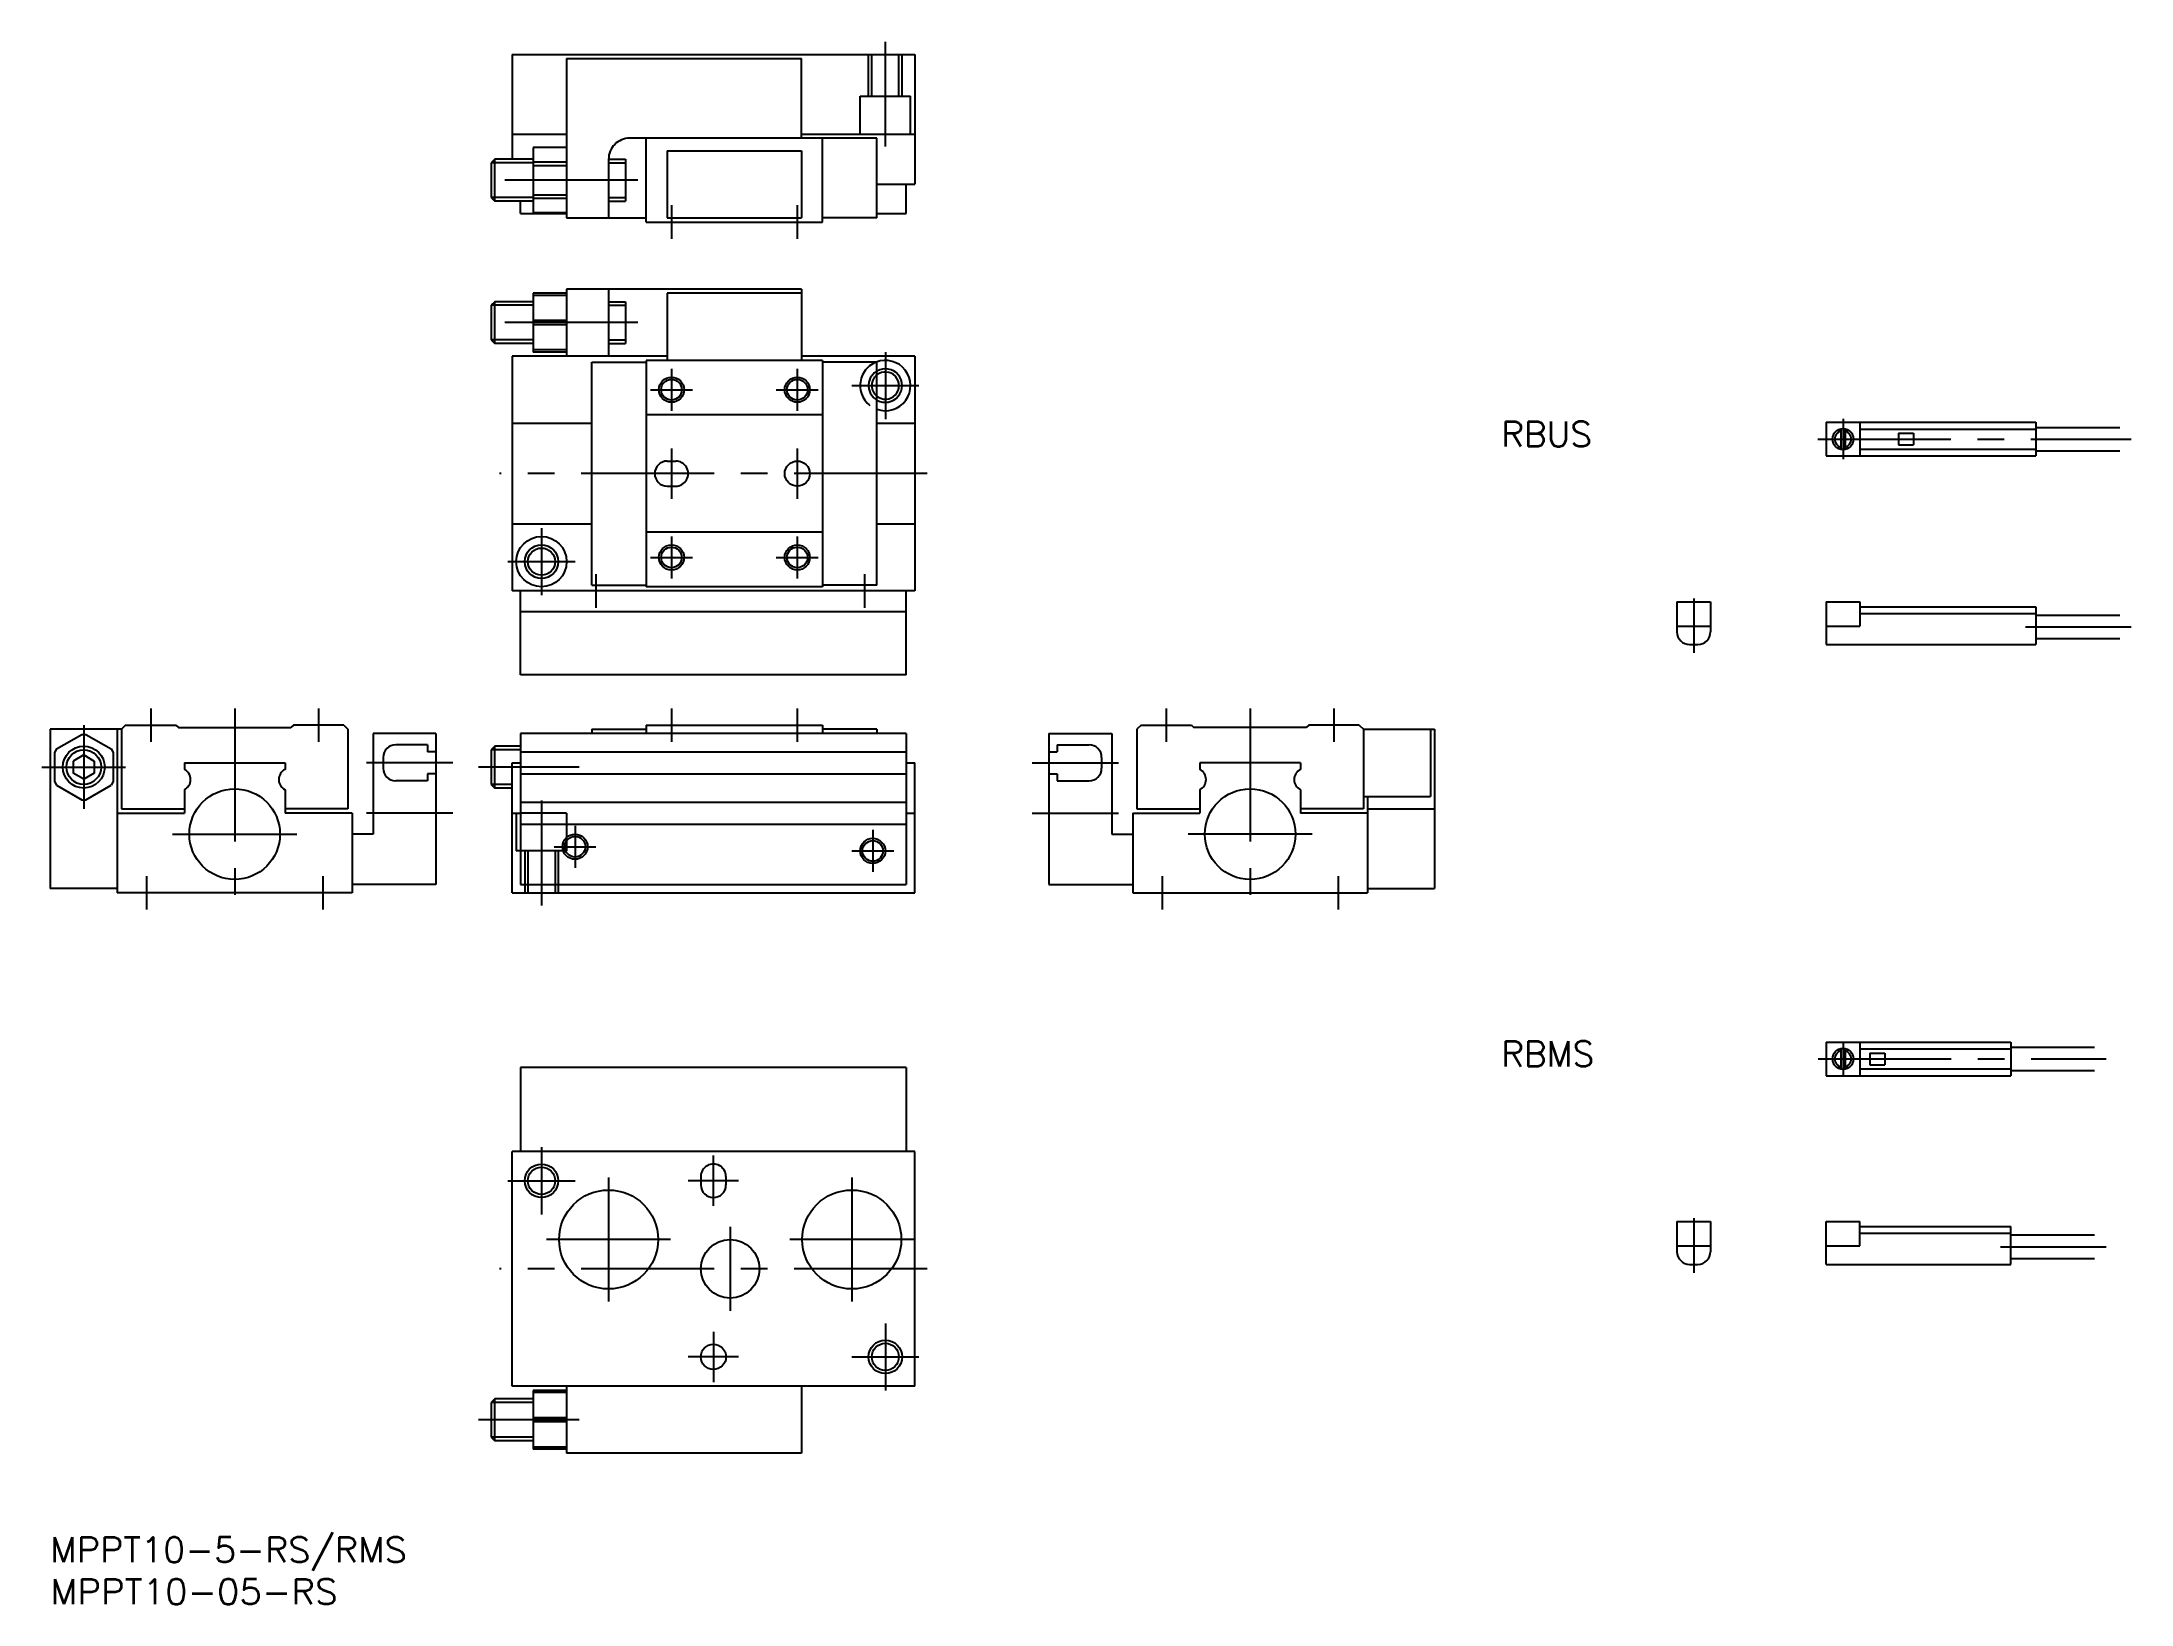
# Model space of a CAD drawing. Extents: x -1 to 248, y -8 to 178.
import ezdxf

# ---------------------------------------------------------------- set-up
doc = ezdxf.new("R2010")
doc.units = 0
doc.header["$LTSCALE"] = 0.5
doc.linetypes.add('CENTER', pattern=[50.8, 31.75, -6.35, 6.35, -6.35])
doc.linetypes.add('DASHED', pattern=[19.05, 12.7, -6.35])
for name, color, linetype in [('MSM_CENTER', 1, 'CENTER'), ('MSM_CONTINUOUS', 7, 'CONTINUOUS'), ('MSM_DASHED', 4, 'DASHED'), ('MSM_NARROW', 5, 'CONTINUOUS'), ('MSM_PART_NUMBER', 7, 'CONTINUOUS')]:
    doc.layers.add(name, color=color, linetype=linetype)
doc.styles.get("Standard").update_dxf_attribs({"font": 'txt.shx', "height": 3, "bigfont": 'bigfont.shx'})

# ---------------------------------------------------------------- blocks, each defined once
blk = doc.blocks.new('*U2')
at = {"layer": 'MSM_PART_NUMBER', "width": 1.027}
blk.add_text('MPPT10-5-RS/RMS', height=3, dxfattribs=at).set_placement((0, -3))
blk = doc.blocks.new('*U3')
at = {"layer": 'MSM_PART_NUMBER', "width": 1.045}
blk.add_text('MPPT10-05-RS', height=3, dxfattribs=at).set_placement((0, -8))
blk = doc.blocks.new('*U5')
at = {"layer": 'MSM_PART_NUMBER'}
blk.add_text('RBUS', height=3, dxfattribs=at).set_placement((173.024329, 130.060154))
blk = doc.blocks.new('*U6')
at = {"layer": 'MSM_PART_NUMBER'}
blk.add_text('RBMS', height=3, dxfattribs=at).set_placement((173.024329, 56.137077))

msp = doc.modelspace()

# ---------------------------------------------------------------- linework, layer by layer
at = {"layer": 'MSM_CENTER'}
for p, q in [((99.578631, 165.844832), (99.578631, 178.344832)), ((70.078631, 161.844832), (51.078631, 161.844832)), ((74.078631, 158.844832), (74.078631, 154.844832)), ((89.078631, 158.844832), (89.078631, 154.844832)), ((70.078631, 144.844832), (51.078631, 144.844832)), ((99.578631, 141.344832), (99.578631, 133.344832)), ((74.078631, 139.344832), (74.078631, 134.344832)), ((89.078631, 139.344832), (89.078631, 134.344832)), ((95.578631, 137.344832), (103.578631, 137.344832)), ((71.578631, 136.844832), (76.578631, 136.844832)), ((86.578631, 136.844832), (91.578631, 136.844832)), ((213.761306, 133.359165), (213.761306, 128.559165)), ((74.078631, 129.844832), (74.078631, 123.844832)), ((89.078631, 129.844832), (89.078631, 123.844832)), ((210.761303, 130.959165), (248.124992, 130.959165)), ((104.578631, 126.844832), (53.578631, 126.844832)), ((58.578631, 120.344832), (58.578631, 112.344832)), ((74.078631, 119.344832), (74.078631, 114.344832)), ((89.078631, 119.344832), (89.078631, 114.344832)), ((54.578631, 116.344832), (62.578631, 116.344832)), ((65.078631, 114.844832), (65.078631, 110.844832)), ((71.578631, 116.844832), (76.578631, 116.844832)), ((86.578631, 116.844832), (91.578631, 116.844832)), ((97.078631, 114.844832), (97.078631, 110.844832)), ((195.967893, 111.959165), (195.967893, 105.459165)), ((235.531188, 108.559163), (248.124992, 108.559163)), ((12, 98.844832), (12, 94.844832)), ((22, 98.844832), (22, 74.844832)), ((32, 98.844832), (32, 94.844832)), ((74.078631, 98.844832), (74.078631, 94.844832)), ((89.078631, 98.844832), (89.078631, 94.844832)), ((133.070569, 98.844832), (133.070569, 94.844832)), ((143.070569, 98.844832), (143.070569, 74.844832)), ((153.070569, 98.844832), (153.070569, 94.844832)), ((4, 96.844832), (4, 86.844832)), ((48, 92.344832), (37.7, 92.344832)), ((117.070569, 92.344832), (127.370569, 92.344832)), ((-1, 91.844832), (9, 91.844832)), ((63.078631, 91.844832), (51.078631, 91.844832)), ((58.578631, 87.844832), (58.578631, 75.344832)), ((48, 86.344832), (37.7, 86.344832)), ((62.578631, 84.844832), (62.578631, 79.844832)), ((117.070569, 86.344832), (127.370569, 86.344832)), ((14.600006, 83.844832), (29.399994, 83.844832)), ((60.078631, 82.344832), (65.078631, 82.344832)), ((98.078631, 84.344832), (98.078631, 79.344832)), ((150.470563, 83.844832), (135.670575, 83.844832)), ((95.578631, 81.844832), (100.578631, 81.844832)), ((11.5, 78.844832), (11.5, 74.844832)), ((32.5, 78.844832), (32.5, 74.844832)), ((132.570569, 78.844832), (132.570569, 74.844832)), ((153.570569, 78.844832), (153.570569, 74.844832)), ((213.761306, 59.036088), (213.761306, 55.036088)), ((210.783083, 57.036088), (245.124992, 57.036088)), ((58.578631, 46.5), (58.578631, 38.5)), ((79.078631, 39.5), (79.078631, 45.5)), ((54.578631, 42.5), (62.578631, 42.5)), ((66.578631, 42.900002), (66.578631, 28.099998)), ((82.078631, 42.5), (76.078631, 42.5)), ((95.578631, 42.900002), (95.578631, 28.099998)), ((195.967893, 38.036088), (195.967893, 31.536088)), ((73.978625, 35.5), (59.178637, 35.5)), ((81.078631, 37), (81.078631, 27)), ((102.978625, 35.5), (88.178637, 35.5)), ((232.531188, 34.636098), (245.124992, 34.636098)), ((104.578631, 32), (53.578631, 32)), ((99.578631, 25.5), (99.578631, 17.5)), ((79.078631, 24.5), (79.078631, 18.5)), ((82.078631, 21.5), (76.078631, 21.5)), ((95.578631, 21.5), (103.578631, 21.5)), ((63.078631, 14), (51.078631, 14))]:
    msp.add_line(p, q, dxfattribs=at)
at = {"layer": 'MSM_CONTINUOUS'}
for p, q in [((55.078631, 176.844832), (103.078631, 176.844832)), ((55.078631, 176.844832), (55.078631, 164.344832)), ((61.578631, 176.344832), (89.578631, 176.344832)), ((61.578631, 176.344832), (61.578631, 157.344832)), ((89.578631, 166.844832), (89.578631, 176.344832)), ((103.078631, 176.844832), (103.078631, 161.344832)), ((55.078631, 167.344832), (61.578631, 167.344832)), ((89.578631, 167.344832), (103.078631, 167.344832)), ((57.578631, 165.744826), (57.578631, 157.944838)), ((61.578631, 165.744826), (57.578631, 165.744826)), ((98.578631, 166.844832), (69.078631, 166.844832)), ((71.078631, 156.844832), (71.078631, 166.844832)), ((73.578631, 165.344832), (73.578631, 157.344832)), ((73.578631, 165.344832), (89.578631, 165.344832)), ((89.578631, 165.344832), (89.578631, 157.344832)), ((92.078631, 156.844832), (92.078631, 166.844832)), ((98.578631, 157.344832), (98.578631, 166.844832)), ((53.011631, 164.344832), (52.578631, 163.911832)), ((52.578631, 163.911832), (52.578631, 159.777832)), ((53.011631, 159.344832), (53.011631, 164.344832)), ((57.578631, 164.344832), (53.011631, 164.344832)), ((57.578631, 164.006835), (61.578631, 164.006835)), ((57.578631, 163.582839), (61.578631, 163.582839)), ((66.578631, 164.344832), (66.578631, 157.344832)), ((66.578631, 164.344832), (68.578631, 164.344832)), ((68.578631, 164.344832), (68.578631, 159.344832)), ((52.578631, 159.777832), (53.011631, 159.344832)), ((57.578631, 160.106825), (61.578631, 160.106825)), ((57.578631, 159.682829), (61.578631, 159.682829)), ((98.578631, 161.344832), (103.078631, 161.344832)), ((102.078631, 157.844832), (102.078631, 161.344832)), ((57.578631, 159.344832), (53.011631, 159.344832)), ((56.078631, 157.844832), (56.078631, 159.344832)), ((56.078631, 157.844832), (61.578631, 157.844832)), ((61.578631, 157.944838), (57.578631, 157.944838)), ((61.578631, 157.344832), (71.078631, 157.344832)), ((66.578631, 159.344832), (68.578631, 159.344832)), ((73.578631, 157.344832), (89.578631, 157.344832)), ((98.578631, 157.344832), (92.078631, 157.344832)), ((98.578631, 157.844832), (102.078631, 157.844832)), ((71.078631, 156.844832), (92.078631, 156.844832)), ((53.011631, 147.344832), (52.578631, 146.911832)), ((53.011631, 142.344832), (53.011631, 147.344832)), ((57.578631, 147.344832), (53.011631, 147.344832)), ((57.578631, 148.344832), (57.578631, 141.344832)), ((61.578631, 148.344832), (57.578631, 148.344832)), ((61.578631, 148.099837), (57.578631, 148.099837)), ((61.578631, 148.844832), (61.578631, 140.844832)), ((89.578631, 148.844832), (61.578631, 148.844832)), ((66.578631, 148.844832), (66.578631, 140.844832)), ((66.578631, 147.344832), (68.578631, 147.344832)), ((68.578631, 147.344832), (68.578631, 142.344832)), ((73.578631, 148.344832), (73.578631, 140.344832)), ((89.578631, 148.344832), (73.578631, 148.344832)), ((89.578631, 148.844832), (89.578631, 140.344832)), ((52.578631, 146.911832), (52.578631, 142.777832)), ((61.578631, 145.089827), (57.578631, 145.089827)), ((61.578631, 144.599837), (57.578631, 144.599837)), ((52.578631, 142.777832), (53.011631, 142.344832)), ((57.578631, 142.344832), (53.011631, 142.344832)), ((66.578631, 142.344832), (68.578631, 142.344832)), ((73.578631, 140.844832), (55.078631, 140.844832)), ((55.078631, 140.844832), (55.078631, 112.844832)), ((61.578631, 141.589827), (57.578631, 141.589827)), ((61.578631, 141.344832), (57.578631, 141.344832)), ((64.578631, 140.144835), (71.078631, 140.144835)), ((64.578631, 113.544829), (64.578631, 140.144835)), ((92.078631, 140.344832), (71.078631, 140.344832)), ((71.078631, 140.344832), (71.078631, 113.344832)), ((103.078631, 140.844832), (89.578631, 140.844832)), ((92.078631, 140.344832), (92.078631, 113.344832)), ((98.578631, 140.144835), (92.078631, 140.144835)), ((98.578631, 113.544829), (98.578631, 140.144835)), ((103.078631, 140.844832), (103.078631, 112.844832)), ((55.078631, 132.844832), (64.578631, 132.844832)), ((92.078631, 133.844832), (71.078631, 133.844832)), ((98.578631, 132.844832), (103.078631, 132.844832)), ((211.761306, 132.959165), (211.761306, 128.959165)), ((211.761306, 132.959165), (236.761306, 132.959165)), ((213.511306, 132.183915), (213.511306, 129.734415)), ((214.011306, 132.183915), (214.011306, 129.734415)), ((215.761298, 132.959165), (215.761298, 128.959165)), ((215.761298, 132.159165), (236.761306, 132.159165)), ((236.761306, 132.959165), (236.761306, 128.959165)), ((236.761306, 132.359155), (246.761306, 132.359155)), ((215.761298, 129.759155), (236.761306, 129.759155)), ((220.361305, 131.659165), (222.161308, 131.659165)), ((220.361305, 131.659165), (220.361305, 130.259155)), ((220.361305, 130.259155), (222.161308, 130.259155)), ((222.161308, 131.659165), (222.161308, 130.259155)), ((236.761306, 129.559165), (246.761306, 129.559165)), ((73.578631, 128.344832), (74.578631, 128.344832)), ((211.761306, 128.959165), (236.761306, 128.959165)), ((73.578631, 125.344832), (74.578631, 125.344832)), ((55.078631, 120.844832), (64.578631, 120.844832)), ((92.078631, 119.844832), (71.078631, 119.844832)), ((98.578631, 120.844832), (103.078631, 120.844832)), ((103.078631, 112.844832), (55.078631, 112.844832)), ((56.078631, 102.844832), (56.078631, 112.844832)), ((64.578631, 113.544829), (71.078631, 113.544829)), ((92.078631, 113.344832), (71.078631, 113.344832)), ((98.578631, 113.544829), (92.078631, 113.544829)), ((102.078631, 102.844832), (102.078631, 112.844832)), ((102.078631, 110.344832), (56.078631, 110.344832)), ((193.967893, 111.559163), (193.967893, 107.959165)), ((193.967893, 111.559163), (197.967893, 111.559163)), ((197.967893, 111.559163), (197.967893, 107.959165)), ((211.761306, 111.559163), (215.761298, 111.559163)), ((211.761306, 111.559163), (211.761306, 106.459165)), ((215.761298, 111.559163), (215.761298, 108.65917)), ((215.761298, 110.959165), (236.761306, 110.959165)), ((215.761298, 110.15917), (236.761306, 110.15917)), ((236.761306, 110.959165), (236.761306, 106.459165)), ((236.761306, 109.959165), (246.761306, 109.959165)), ((193.967893, 108.65917), (197.967893, 108.65917)), ((211.761306, 108.65917), (215.761298, 108.65917)), ((236.761306, 107.15917), (246.761306, 107.15917)), ((195.467893, 106.459165), (196.467893, 106.459165)), ((211.761306, 106.459165), (236.761306, 106.459165)), ((102.078631, 102.844832), (56.078631, 102.844832)), ((0, 96.344832), (0, 77.344832)), ((8.5, 96.344832), (0, 96.344832)), ((0.745003, 94.007038), (3.754999, 95.744836)), ((3.755005, 95.744834), (4.244995, 95.744834)), ((4.24499, 95.744843), (7.254999, 94.007037)), ((8, 96.344832), (8, 76.844832)), ((9, 96.844832), (8.5, 96.344832)), ((8.5, 96.344832), (8.5, 86.844832)), ((9, 96.844832), (15, 96.844832)), ((14.999994, 96.84484), (15.300009, 96.544824)), ((15.299988, 96.544829), (28.700012, 96.544829)), ((28.999998, 96.844829), (28.700004, 96.544835)), ((35, 96.844832), (29, 96.844832)), ((35, 96.844832), (35.5, 96.344832)), ((35.5, 96.344832), (35.5, 86.844832)), ((46, 95.844832), (38.5, 95.844832)), ((38.5, 95.844832), (38.5, 83.844832)), ((46, 95.844832), (46, 77.844832)), ((102.078631, 95.84484), (56.078631, 95.84484)), ((56.078631, 95.84484), (56.078631, 77.844832)), ((64.578631, 96.344832), (71.078631, 96.344832)), ((64.578631, 96.344832), (64.578631, 95.84484)), ((71.078631, 96.844832), (71.078631, 95.84484)), ((71.078631, 96.844832), (92.078631, 96.844832)), ((92.078631, 96.844832), (92.078631, 95.84484)), ((98.578631, 96.344832), (92.078631, 96.344832)), ((98.578631, 96.344832), (98.578631, 95.84484)), ((102.078631, 95.84484), (102.078631, 77.844832)), ((119.070569, 95.844832), (119.070569, 77.844832)), ((119.070569, 95.844832), (126.570569, 95.844832)), ((126.570569, 95.844832), (126.570569, 83.844832)), ((130.070569, 96.844832), (129.570569, 96.344832)), ((129.570569, 96.344832), (129.570569, 86.844832)), ((130.070569, 96.844832), (136.070569, 96.844832)), ((136.070569, 96.844834), (136.370574, 96.544829)), ((149.770566, 96.544829), (136.370572, 96.544829)), ((150.070563, 96.844834), (149.770563, 96.544835)), ((156.070569, 96.844832), (150.070569, 96.844832)), ((156.070569, 96.844832), (156.570569, 96.344832)), ((156.570569, 96.344832), (156.570569, 86.844832)), ((156.570569, 96.344832), (165.070569, 96.344832)), ((164.570569, 96.344832), (164.570569, 88.344832)), ((165.070569, 96.344832), (165.070569, 77.344832)), ((0.5, 93.582633), (0.5, 90.107031)), ((0.745004, 94.00703), (0.500003, 93.582628)), ((3.999993, 93.288236), (2.749999, 92.566539)), ((2.75, 92.566535), (2.75, 91.123129)), ((3.999995, 93.288231), (5.250002, 92.566526)), ((5.25, 92.566535), (5.25, 91.123129)), ((7.255003, 94.007028), (7.5, 93.582632)), ((7.5, 93.582633), (7.5, 90.107031)), ((16, 92.344832), (28, 92.344832)), ((16, 92.344832), (16, 91.554129)), ((28, 92.344832), (28, 91.554129)), ((39.7, 92.994822), (39.7, 91.694832)), ((45, 94.494822), (41.2, 94.494822)), ((45, 94.494822), (45, 93.644832)), ((46, 93.644832), (45, 93.644832)), ((53.011631, 94.344832), (52.578631, 93.911832)), ((52.578631, 93.911832), (52.578631, 89.777832)), ((53.011631, 89.344832), (53.011631, 94.344832)), ((56.078631, 94.344832), (53.011631, 94.344832)), ((55.078631, 76.844832), (55.078631, 92.344832)), ((55.078631, 92.344832), (56.078631, 92.344832)), ((56.078631, 93.644832), (102.078631, 93.644832)), ((102.078631, 92.344832), (103.078631, 92.344832)), ((103.078631, 76.844832), (103.078631, 92.344832)), ((119.070569, 93.644832), (120.070569, 93.644832)), ((120.070569, 94.494822), (123.870569, 94.494822)), ((120.070569, 94.494822), (120.070569, 93.644832)), ((125.370569, 92.994822), (125.370569, 91.694832)), ((149.070569, 92.344832), (137.070569, 92.344832)), ((137.070569, 92.344832), (137.070569, 91.554129)), ((149.070569, 92.344832), (149.070569, 91.554129)), ((0.499996, 90.107037), (0.745001, 89.682628)), ((3.999997, 90.40143), (2.74999, 91.123134)), ((5.250005, 91.123126), (3.999998, 90.401422)), ((7.499994, 90.10704), (7.254993, 89.682638)), ((45, 90.194835), (41.2, 90.194835)), ((46, 91.044826), (45, 91.044826)), ((45, 91.044826), (45, 90.194835)), ((52.578631, 89.777832), (53.011631, 89.344832)), ((56.078631, 91.044826), (102.078631, 91.044826)), ((119.070569, 91.044826), (120.070569, 91.044826)), ((120.070569, 91.044826), (120.070569, 90.194835)), ((120.070569, 90.194835), (123.870569, 90.194835)), ((0.744989, 89.682639), (3.754998, 87.944834)), ((3.755005, 87.94483), (4.244995, 87.94483)), ((4.245008, 87.944828), (7.255004, 89.682625)), ((16, 89.135535), (16, 86.344832)), ((28, 89.135535), (28, 86.344832)), ((55.078631, 89.344832), (53.011631, 89.344832)), ((56.078631, 87.644832), (102.078631, 87.644832)), ((137.070569, 89.135535), (137.070569, 86.344832)), ((149.070569, 89.135535), (149.070569, 86.344832)), ((156.570569, 88.344832), (164.570569, 88.344832)), ((157.070569, 88.344832), (157.070569, 76.844832)), ((8, 86.344832), (16, 86.344832)), ((8.5, 86.844832), (16, 86.844832)), ((35.5, 86.844832), (28, 86.844832)), ((36, 86.344832), (28, 86.344832)), ((36, 86.344832), (36, 76.844832)), ((55.078631, 86.344832), (56.078631, 86.344832)), ((56.078631, 85.044826), (102.078631, 85.044826)), ((102.078631, 86.344832), (103.078631, 86.344832)), ((129.070569, 86.344832), (137.070569, 86.344832)), ((129.070569, 86.344832), (129.070569, 76.844832)), ((129.570569, 86.844832), (137.070569, 86.844832)), ((156.570569, 86.844832), (149.070569, 86.844832)), ((157.070569, 86.344832), (149.070569, 86.344832)), ((157.070569, 86.844832), (165.070569, 86.844832)), ((38.5, 83.844832), (36, 83.844832)), ((126.570569, 83.844832), (129.070569, 83.844832)), ((8, 77.344832), (0, 77.344832)), ((46, 77.844832), (36, 77.844832)), ((56.078631, 77.844832), (102.078631, 77.844832)), ((119.070569, 77.844832), (129.070569, 77.844832)), ((157.070569, 77.344832), (165.070569, 77.344832)), ((36, 76.844832), (8, 76.844832)), ((55.078631, 76.844832), (103.078631, 76.844832)), ((129.070569, 76.844832), (157.070569, 76.844832)), ((211.761306, 59.036088), (211.761306, 55.036088)), ((211.761306, 59.036088), (233.761306, 59.036088)), ((213.511306, 58.260838), (213.511306, 55.811338)), ((214.011306, 58.260838), (214.011306, 55.811338)), ((215.761314, 59.036088), (215.761314, 55.036088)), ((215.761314, 58.236088), (233.761306, 58.236088)), ((216.961303, 57.736088), (216.961303, 56.336088)), ((216.961303, 57.736088), (218.761306, 57.736088)), ((218.761306, 57.736088), (218.761306, 56.336088)), ((233.761306, 59.036088), (233.761306, 55.036088)), ((233.761306, 58.436088), (243.761314, 58.436088)), ((56.078631, 56), (56.078631, 46)), ((102.078631, 56), (56.078631, 56)), ((102.078631, 56), (102.078631, 46)), ((211.761306, 55.036088), (233.761306, 55.036088)), ((215.761314, 55.836088), (233.761306, 55.836088)), ((216.961303, 56.336088), (218.761306, 56.336088)), ((233.761306, 55.636088), (243.761314, 55.636088)), ((103.078631, 46), (55.078631, 46)), ((55.078631, 18), (55.078631, 46)), ((103.078631, 18), (103.078631, 46)), ((77.578631, 43), (77.578631, 42)), ((80.578631, 43), (80.578631, 42)), ((193.967893, 37.636098), (193.967893, 34.036088)), ((193.967893, 37.636098), (197.967893, 37.636098)), ((197.967893, 37.636098), (197.967893, 34.036088)), ((211.761306, 37.636098), (215.761314, 37.636098)), ((211.761306, 32.536088), (211.761306, 37.636098)), ((215.761314, 34.736088), (215.761314, 37.636098)), ((215.761314, 37.036088), (233.761306, 37.036088)), ((215.761314, 36.236098), (233.761306, 36.236098)), ((233.761306, 32.536088), (233.761306, 37.036088)), ((233.761306, 36.036088), (243.761314, 36.036088)), ((193.967893, 34.736088), (197.967893, 34.736088)), ((195.467893, 32.536088), (196.467893, 32.536088)), ((211.761306, 34.736088), (215.761314, 34.736088)), ((211.761306, 32.536088), (233.761306, 32.536088)), ((233.761306, 33.236098), (243.761314, 33.236098)), ((103.078631, 18), (55.078631, 18)), ((61.578631, 17.5), (57.578631, 17.5)), ((57.578631, 17.5), (57.578631, 10.5)), ((61.578631, 18), (61.578631, 10)), ((89.578631, 18), (89.578631, 10)), ((53.011631, 16.5), (52.578631, 16.067)), ((52.578631, 16.067), (52.578631, 11.933)), ((53.011631, 11.5), (53.011631, 16.5)), ((57.578631, 16.5), (53.011631, 16.5)), ((61.578631, 17.255001), (57.578631, 17.255001)), ((61.578631, 14.245001), (57.578631, 14.245001)), ((61.578631, 13.754999), (57.578631, 13.754999)), ((52.578631, 11.933), (53.011631, 11.5)), ((57.578631, 11.5), (53.011631, 11.5)), ((61.578631, 10.745001), (57.578631, 10.745001)), ((61.578631, 10.5), (57.578631, 10.5)), ((89.578631, 10), (61.578631, 10))]:
    msp.add_line(p, q, dxfattribs=at)
for centre, radius in [((74.078631, 136.844832), 1.2295), ((89.078631, 136.844832), 1.2295), ((213.761306, 130.959165), 1.25), ((89.078631, 126.844832), 1.5), ((58.578631, 116.344832), 3), ((58.578631, 116.344832), 1.621), ((74.078631, 116.844832), 1.2295), ((89.078631, 116.844832), 1.2295), ((4, 91.844832), 2.5), ((22, 83.844832), 5.4), ((143.070569, 83.844832), 5.4), ((62.578631, 82.344832), 1.2295), ((98.078631, 81.844832), 1.2295), ((213.761306, 57.036088), 1.25), ((58.578631, 42.5), 1.621), ((66.578631, 35.5), 5.9), ((95.578631, 35.5), 5.9), ((81.078631, 32), 3.5), ((79.078631, 21.5), 1.5), ((99.578631, 21.5), 1.621)]:
    msp.add_circle(centre, radius, dxfattribs=at)
for centre, radius, start, end in [((69.078631, 164.344832), 2.5, 90.000003, 180.000005), ((99.578631, 137.344832), 3, 250.52877937, 111.03931019), ((99.578631, 137.344832), 1.621, 231.90966319, 128.09033681), ((213.761306, 130.959165), 1, 104.47752, 255.52249), ((213.761306, 130.959165), 1, 284.47751, 75.522488), ((73.578631, 126.844832), 1.5, 90.000003, 270.000001), ((74.578631, 126.844832), 1.5, 269.999997, 90.000003), ((195.467893, 107.959165), 1.5, 179.99999, 270), ((196.467893, 107.959165), 1.5, 270, 0), ((41.2, 92.994822), 1.5, 90.000003, 180.00001), ((123.870569, 92.994822), 1.5, 359.99999, 89.999997), ((15.399994, 90.344832), 1.35, 296.386002, 63.610003), ((28.600006, 90.344832), 1.35, 116.386997, 243.610991), ((41.2, 91.694832), 1.5, 179.99999, 270), ((123.870569, 91.694832), 1.5, 270, 0.00001), ((136.470563, 90.344832), 1.35, 296.389, 63.612598), ((149.670575, 90.344832), 1.35, 116.390002, 243.613996), ((213.761306, 57.036088), 1, 104.47751, 255.52249), ((213.761306, 57.036088), 1, 284.47751, 75.522488), ((79.078631, 43), 1.5, 0, 180.000005), ((79.078631, 42), 1.5, 180.000005, 0), ((195.467893, 34.036088), 1.5, 179.99999, 270), ((196.467893, 34.036088), 1.5, 270, 0)]:
    msp.add_arc(centre, radius, start, end, dxfattribs=at)
at = {"layer": 'MSM_DASHED'}
for p, q in [((97.578631, 171.844832), (97.578631, 176.844832)), ((97.957631, 171.844832), (97.957631, 176.844832)), ((101.199631, 171.844832), (101.199631, 176.844832)), ((101.578631, 171.844832), (101.578631, 176.844832)), ((96.578631, 171.844832), (102.578631, 171.844832)), ((96.578631, 167.344832), (96.578631, 171.844832)), ((102.578631, 167.344832), (102.578631, 171.844832)), ((55.578631, 86.344832), (55.578631, 81.844832)), ((61.578631, 86.344832), (56.078631, 86.344832)), ((61.578631, 86.344832), (61.578631, 81.844832)), ((61.578631, 81.844832), (55.578631, 81.844832)), ((56.578631, 81.844832), (56.578631, 76.844832)), ((56.957631, 81.844832), (56.957631, 76.844832)), ((60.199631, 81.844832), (60.199631, 76.844832)), ((60.578631, 81.844832), (60.578631, 76.844832))]:
    msp.add_line(p, q, dxfattribs=at)
for radius, start, end in [(3, 111.03931019, 250.52877937), (2, 120, 240), (1.621, 128.09033681, 231.90966319)]:
    msp.add_arc((99.578631, 137.344832), radius, start, end, dxfattribs=at)
at = {"layer": 'MSM_NARROW'}
for p, q in [((57.578631, 163.911832), (52.578631, 163.911832)), ((66.578631, 163.911832), (68.578631, 163.911832)), ((57.578631, 159.777832), (52.578631, 159.777832)), ((66.578631, 159.777832), (68.578631, 159.777832)), ((57.578631, 146.911832), (52.578631, 146.911832)), ((66.578631, 146.911832), (68.578631, 146.911832)), ((57.578631, 142.777832), (52.578631, 142.777832)), ((66.578631, 142.777832), (68.578631, 142.777832)), ((56.078631, 93.911832), (52.578631, 93.911832)), ((55.078631, 89.777832), (52.578631, 89.777832)), ((57.578631, 16.067), (52.578631, 16.067)), ((57.578631, 11.933), (52.578631, 11.933))]:
    msp.add_line(p, q, dxfattribs=at)
for centre, radius in [((74.078631, 136.844832), 1.5), ((89.078631, 136.844832), 1.5), ((58.578631, 116.344832), 2), ((74.078631, 116.844832), 1.5), ((89.078631, 116.844832), 1.5), ((4, 91.844832), 2.067), ((62.578631, 82.344832), 1.5), ((98.078631, 81.844832), 1.5), ((58.578631, 42.5), 2), ((99.578631, 21.5), 2)]:
    msp.add_circle(centre, radius, dxfattribs=at)
msp.add_arc((99.578631, 137.344832), 2, 240, 120, dxfattribs=at)

# ---------------------------------------------------------------- block references
at = {"layer": 'MSM_CONTINUOUS'}
for name in ['*U5', '*U6', '*U2', '*U3']:
    msp.add_blockref(name, (0, 0), dxfattribs=at)

doc.saveas('drawing.dxf')
